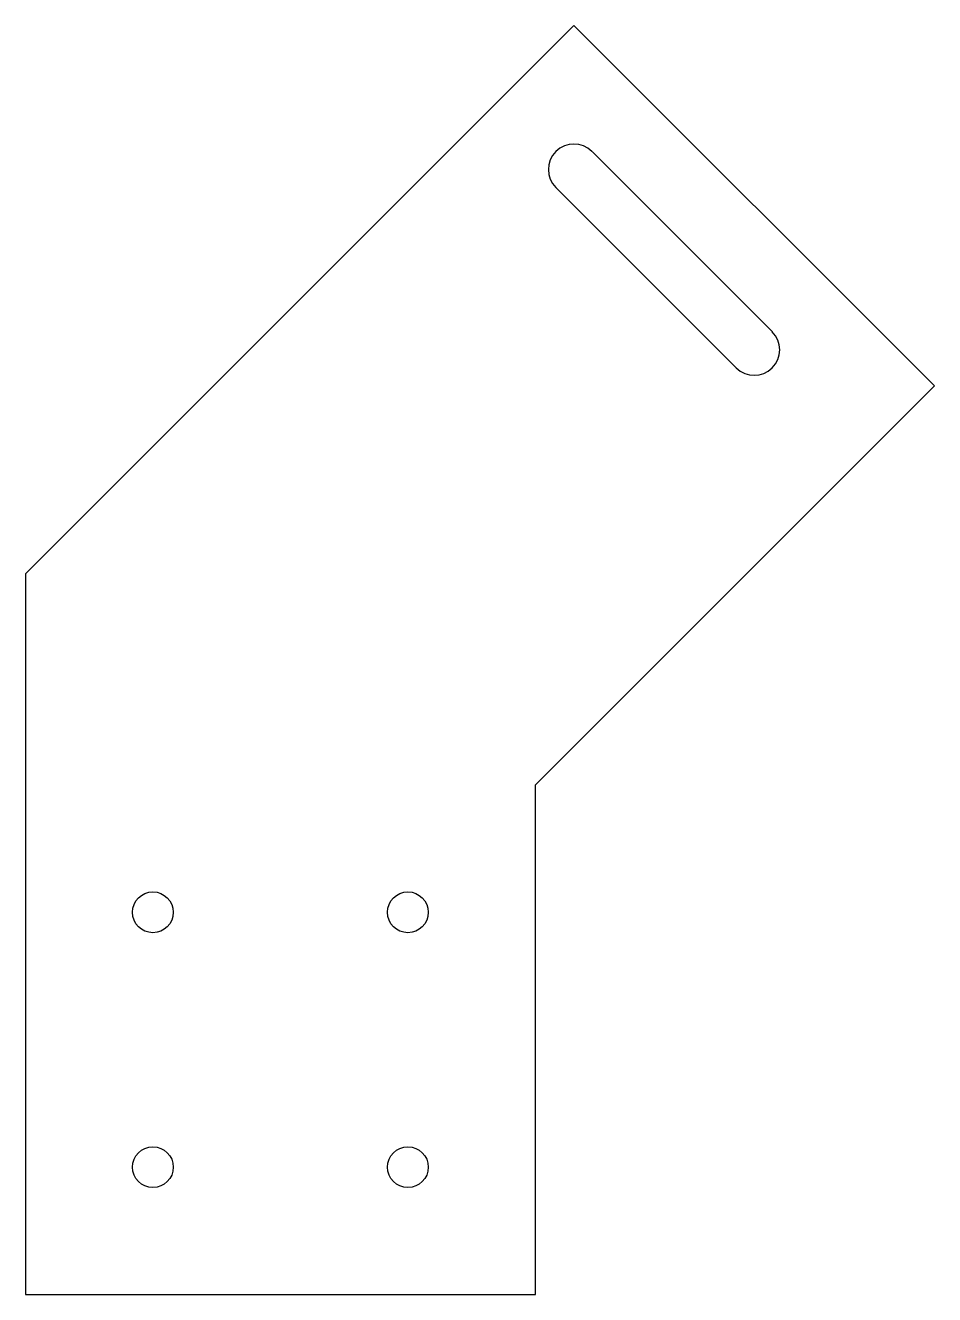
# Model space of a CAD drawing. Header units: millimetres. Extents: x -25 to 64, y -10 to 114.
import ezdxf

# ---------------------------------------------------------------- set-up
doc = ezdxf.new("R2010")
doc.units = ezdxf.units.MM

msp = doc.modelspace()

# ---------------------------------------------------------------- linework, layer by layer
at = {"color": 7, "linetype": 'Continuous', "lineweight": 25}
for p, q in [((28.78, 114.49), (-25, 60.71)), ((64.14, 79.14), (28.78, 114.49)), ((48.23, 84.44), (30.55, 102.12)), ((27.02, 98.58), (44.69, 80.91)), ((25, 40), (64.14, 79.14)), ((-25, 60.71), (-25, -10)), ((25, -10), (25, 40)), ((-25, -10), (25, -10))]:
    msp.add_line(p, q, dxfattribs=at)
for centre in [(-12.5, 27.5), (12.5, 27.5), (-12.5, 2.5), (12.5, 2.5)]:
    msp.add_circle(centre, 2, dxfattribs=at)
for centre, start, end in [((28.78, 100.35), 45, 225), ((46.46, 82.67), 225, 45)]:
    msp.add_arc(centre, 2.5, start, end, dxfattribs=at)

doc.saveas('drawing.dxf')
